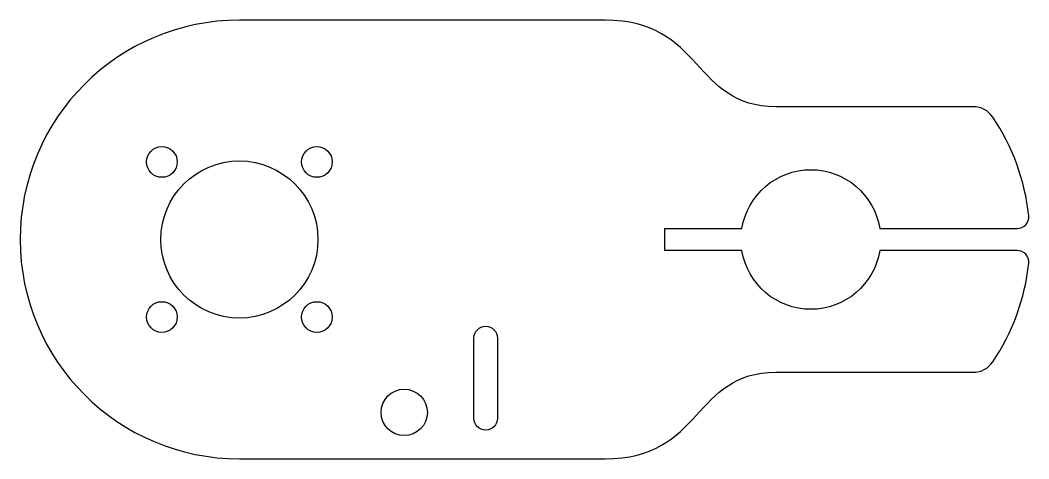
# Model space of a CAD drawing. Header units: inches. Extents: x -1.18 to 4.25, y 0 to 2.36.
import ezdxf

# ---------------------------------------------------------------- set-up
doc = ezdxf.new("R2010")
doc.units = ezdxf.units.IN
doc.header["$MEASUREMENT"] = 0

msp = doc.modelspace()

# ---------------------------------------------------------------- linework, layer by layer
for points in [[(1.9702, 2.3622), (0, 2.3622, 1), (0, 0), (1.9702, 0)], [(2.8915, 0.4662), (3.955, 0.4662, 0.249524), (4.0587, 0.5214, 0.121541), (4.2531, 1.0528, 0.446476), (4.191, 1.122), (3.4503, 1.122, -0.853526), (2.7077, 1.122), (2.2916, 1.122), (2.2916, 1.2402), (2.7077, 1.2402, -0.853526), (3.4503, 1.2402), (4.191, 1.2402, 0.446476), (4.2531, 1.3094, 0.121541), (4.0587, 1.8408, 0.249524), (3.955, 1.896), (2.8915, 1.896)]]:
    msp.add_lwpolyline(points, format="xyb")
msp.add_lwpolyline([(1.264, 0.2175), (1.264, 0.6506, -1), (1.39, 0.6506), (1.39, 0.2175, -1)], format="xyb", close=True)
for centre, radius in [((-0.4176, 1.5987), 0.0827), ((0.4176, 1.5987), 0.0827), ((0, 1.1811), 0.4232), ((-0.4176, 0.7635), 0.0827), ((0.4176, 0.7635), 0.0827), ((0.8883, 0.25), 0.125)]:
    msp.add_circle(centre, radius)
for points in [[(2.8915, 1.896), (2.443, 1.896), (2.4992, 2.3622), (1.9702, 2.3622)], [(1.9702, 0), (2.4992, 0), (2.443, 0.4662), (2.8915, 0.4662)]]:
    msp.add_open_spline(points, degree=3)

doc.saveas('drawing.dxf')
